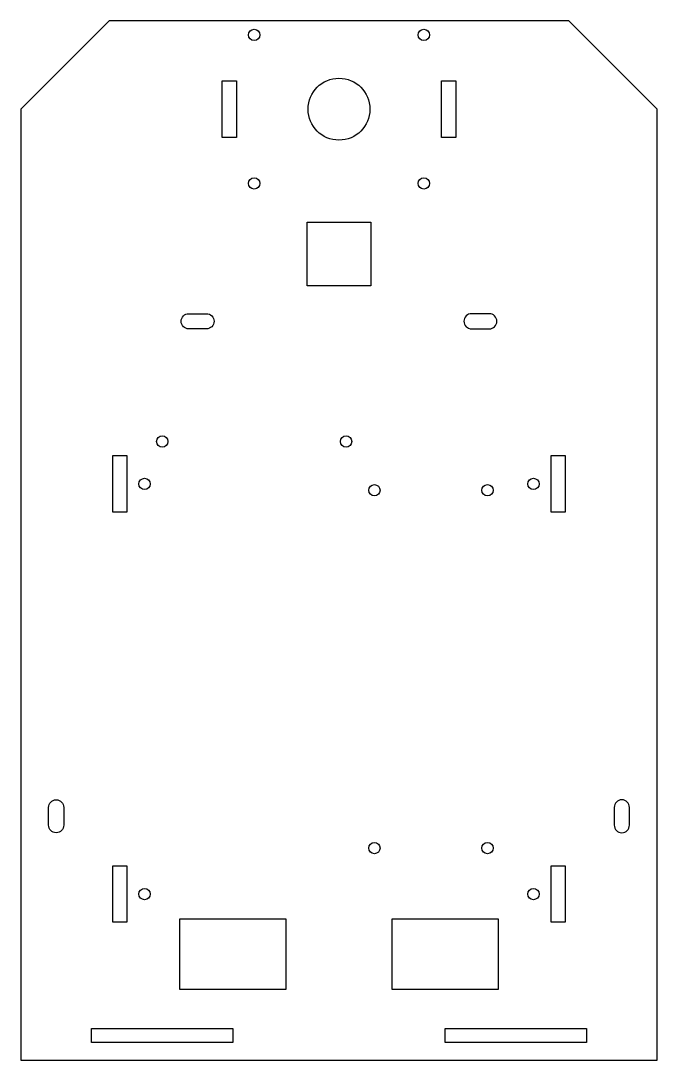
# Model space of a CAD drawing. Header units: millimetres. Extents: x -90 to 90, y -5 to 289.
import ezdxf

# ---------------------------------------------------------------- set-up
doc = ezdxf.new("R2010")
doc.units = ezdxf.units.MM
doc.layers.get('0').update_dxf_attribs({"linetype": 'CONTINUOUS'})

msp = doc.modelspace()

# ---------------------------------------------------------------- linework, layer by layer
for points in [[(90, 264), (65, 289), (-65, 289), (-90, 264), (-90, -5), (90, -5)], [(-33, 256), (-33, 272), (-29, 272), (-29, 256)], [(29, 256), (29, 272), (33, 272), (33, 256)], [(-9, 232), (9, 232), (9, 214), (-9, 214)], [(-64, 166), (-60, 166), (-60, 150), (-64, 150)], [(60, 150), (60, 166), (64, 166), (64, 150)], [(-64, 50), (-60, 50), (-60, 34), (-64, 34)], [(60, 34), (60, 50), (64, 50), (64, 34)], [(-45, 15), (-45, 35), (-15, 35), (-15, 15)], [(15, 35), (45, 35), (45, 15), (15, 15)], [(-70, 4), (-30, 4), (-30, 0), (-70, 0)], [(30, 0), (30, 4), (70, 4), (70, 0)]]:
    msp.add_lwpolyline(points, close=True)
for points in [[(-37.5, 201.85), (-42.5, 201.85, -1), (-42.5, 206.15), (-37.5, 206.15, -1)], [(42.5, 201.85, 1), (42.5, 206.15), (37.5, 206.15, 1), (37.5, 201.85)], [(-77.85, 66.5), (-77.85, 61.5, -1), (-82.15, 61.5), (-82.15, 66.5, -1)], [(82.15, 66.5, 1), (77.85, 66.5), (77.85, 61.5, 1), (82.15, 61.5)]]:
    msp.add_lwpolyline(points, format="xyb", close=True)
for centre, radius in [((-24, 285), 1.6), ((24, 285), 1.6), ((0, 264), 8.75), ((-24, 243), 1.6), ((24, 243), 1.6), ((-50, 170), 1.6), ((2, 170), 1.6), ((-55, 158), 1.6), ((55, 158), 1.6), ((10, 156.2), 1.6), ((42, 156.2), 1.6), ((10, 55), 1.6), ((42, 55), 1.6), ((-55, 42), 1.6), ((55, 42), 1.6)]:
    msp.add_circle(centre, radius)

doc.saveas('drawing.dxf')
